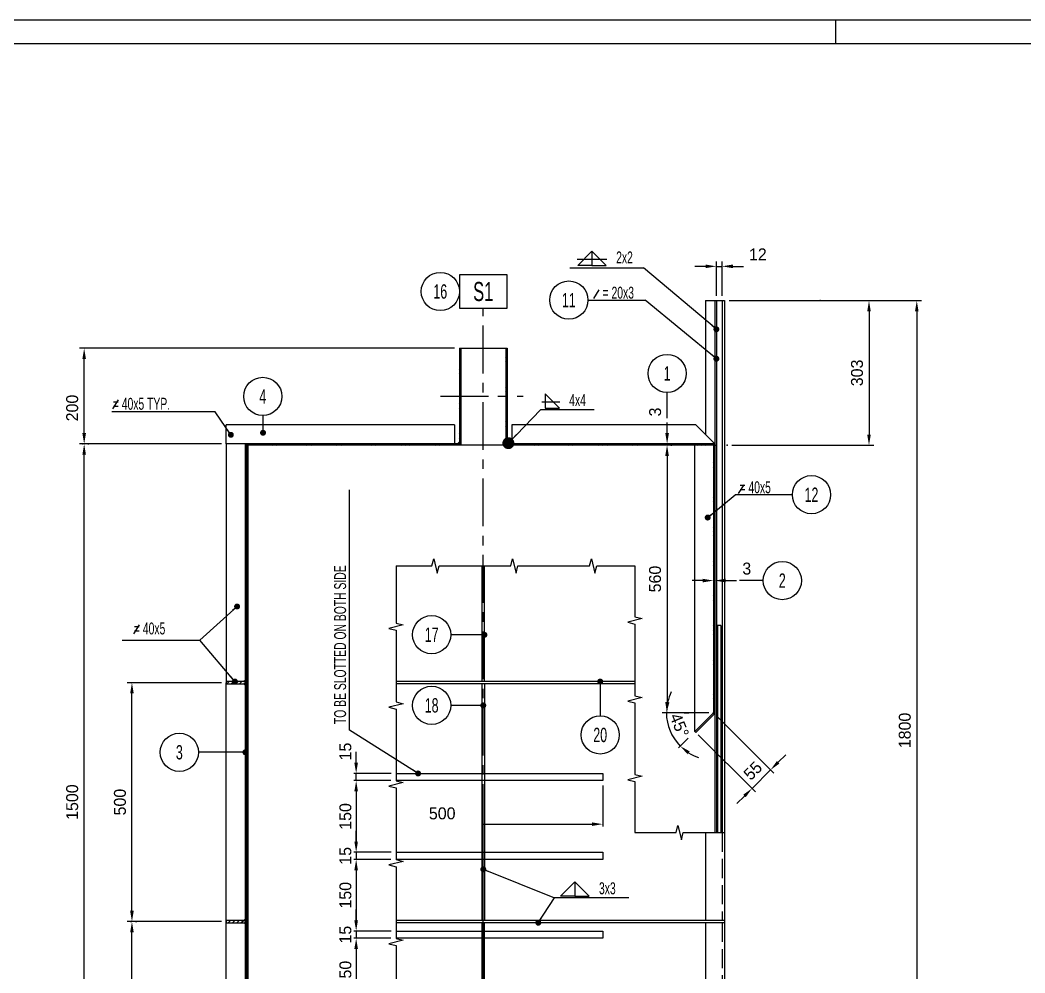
# Model space of a CAD drawing. Extents: x 0 to 8410, y 0 to 5940.
# Drawn here: x 2492 to 4596, y 3945 to 5940 of the extents above; entities that cross this region are included whole.
import ezdxf
from ezdxf.enums import TextEntityAlignment as Align

# ---------------------------------------------------------------- set-up
doc = ezdxf.new("R2010")
doc.units = 0
doc.header["$LTSCALE"] = 10
doc.header["$MEASUREMENT"] = 0
doc.linetypes.add('ASSI', pattern=[16, 10, -2, 2, -2])
doc.linetypes.add('TRATTEGGIO', pattern=[5.5, 4, -1.5])
doc.layers.add('P-5AED', color=7, linetype='Continuous')
doc.layers.add('P-606E', color=7, linetype='Continuous')
doc.dimstyles.new('551N12131610_01_00411476260', dxfattribs={"dimscale": 10, "dimtxt": 2.5, "dimasz": 2.25, "dimexe": 0.5, "dimexo": 1, "dimgap": 1, "dimtad": 1, "dimlfac": 2, "dimdsep": 46, "dimtxsty": 'Standard', "dimblk1": 'NONE', "dimsah": 1, "dimcen": 0, "dimclrd": 6, "dimclre": 6, "dimclrt": 2, "dimazin": 2, "dimtfac": 1, "dimtdec": 4, "dimtmove": 0, "dimatfit": 3, "dimldrblk": 'DOT', "dimfxl": 0, "dimtvp": 1, "dimtolj": 1, "dimtzin": 0, "dimarcsym": 0})
doc.dimstyles.new('551N13131610_01_00411476260', dxfattribs={"dimscale": 10, "dimtxt": 2.5, "dimasz": 2.25, "dimexe": 0.5, "dimexo": 1, "dimgap": 1, "dimtad": 1, "dimdsep": 46, "dimtxsty": 'Standard', "dimsah": 1, "dimcen": 0, "dimclrd": 6, "dimclre": 6, "dimclrt": 2, "dimazin": 2, "dimtfac": 1, "dimtdec": 4, "dimtmove": 0, "dimatfit": 3, "dimldrblk": 'DOT', "dimfxl": 0, "dimtvp": 1, "dimtolj": 1, "dimtzin": 0, "dimarcsym": 0})
doc.dimstyles.new('772N11111810_01_00411476260', dxfattribs={"dimscale": 10, "dimtxt": 2.5, "dimasz": 2.25, "dimexe": 1, "dimexo": 1, "dimgap": 1.25, "dimtad": 1, "dimdsep": 46, "dimtxsty": 'Standard', "dimsah": 1, "dimcen": 0, "dimclrd": 6, "dimclre": 6, "dimclrt": 2, "dimazin": 2, "dimtfac": 1, "dimtdec": 4, "dimtmove": 0, "dimatfit": 3, "dimldrblk": 'DOT', "dimfxl": 0, "dimtvp": 1.25, "dimtolj": 1, "dimtzin": 0, "dimarcsym": 0})
doc.dimstyles.new('882N13131610_01_00411476260', dxfattribs={"dimscale": 10, "dimtxt": 2.5, "dimasz": 2.25, "dimexe": 0.5, "dimexo": 1, "dimgap": 1, "dimtad": 1, "dimdsep": 46, "dimtxsty": 'Standard', "dimsah": 1, "dimcen": 0, "dimclrd": 6, "dimclre": 6, "dimclrt": 2, "dimazin": 2, "dimtfac": 1, "dimtdec": 4, "dimtmove": 2, "dimatfit": 3, "dimldrblk": 'DOT', "dimfxl": 0, "dimtvp": 1, "dimtolj": 1, "dimtzin": 0, "dimarcsym": 0})
doc.dimstyles.new('PD10_0553N13131510_01_00411476260', dxfattribs={"dimscale": 10, "dimtxt": 2.5, "dimasz": 2.25, "dimexe": 0.5, "dimexo": 1, "dimgap": 1, "dimtad": 1, "dimlfac": 0.1, "dimdsep": 46, "dimtxsty": 'Standard', "dimsah": 1, "dimcen": 0, "dimclrd": 6, "dimclre": 6, "dimclrt": 2, "dimazin": 2, "dimtfac": 1, "dimtdec": 4, "dimtmove": 0, "dimatfit": 3, "dimldrblk": 'DOT', "dimfxl": 0, "dimtvp": 1, "dimtolj": 1, "dimtzin": 0, "dimarcsym": 0})
pattern_1 = [(45, (0, 0), (-4.490128, 4.490128), [])]
pattern_2 = [(45, (0, 0), (-0.70710678, 0.70710678), [])]

# ---------------------------------------------------------------- blocks, each defined once
blk = doc.blocks.new('_Dot')
at = {"color": 0, "linetype": 'ByBlock', "lineweight": -2}
blk.add_line((-0.5, 0), (-1, 0), dxfattribs=at)
at = {"color": 0, "linetype": 'ByBlock', "const_width": 0.5}
blk.add_lwpolyline([(-0.25, 0, 1), (0.25, 0, 1)], format="xyb", close=True, dxfattribs=at)
blk = doc.blocks.new('*D65')
at = {"layer": 'Defpoints', "color": 0, "linetype": 'Continuous'}
for p in [(2626.491977, 5052.882074), (2923.991977, 5052.882074), (2911.358876, 3552.882074)]:
    blk.add_point(p, dxfattribs=at)
at = {"layer": 'P-5AED', "color": 6, "linetype": 'Continuous', "lineweight": -2}
for p, q in [((2913.991977, 5052.882074), (2616.491977, 5052.882074)), ((2626.491977, 3575.382074), (2626.491977, 5030.382074)), ((2901.358876, 3552.882074), (2616.491977, 3552.882074))]:
    blk.add_line(p, q, dxfattribs=at)
at = {"layer": 'P-5AED', "color": 6, "linetype": 'Continuous'}
for points in [[(2622.741977, 5030.382074), (2630.241977, 5030.382074), (2626.491977, 5052.882074)], [(2622.741977, 3575.382074), (2630.241977, 3575.382074), (2626.491977, 3552.882074)]]:
    blk.add_solid(points, dxfattribs=at)
at = {"layer": 'P-5AED', "color": 2, "linetype": 'Continuous', "insert": (2601.491977, 4302.882074), "char_height": 25, "attachment_point": 5, "rotation": 89.999998465}
blk.add_mtext('\\A1;1500', dxfattribs=at)
blk = doc.blocks.new('*D66')
at = {"layer": 'Defpoints', "color": 0, "linetype": 'Continuous'}
for p in [(2626.491977, 5252.882074), (3411.991977, 5252.882074), (2623.991977, 5052.882074)]:
    blk.add_point(p, dxfattribs=at)
at = {"layer": 'P-5AED', "color": 6, "linetype": 'Continuous', "lineweight": -2}
for p, q in [((3401.991977, 5252.882074), (2616.491977, 5252.882074)), ((2626.491977, 5075.382074), (2626.491977, 5230.382074)), ((2633.991977, 5052.882074), (2636.491977, 5052.882074))]:
    blk.add_line(p, q, dxfattribs=at)
at = {"layer": 'P-5AED', "color": 6, "linetype": 'Continuous'}
for points in [[(2622.741977, 5230.382074), (2630.241977, 5230.382074), (2626.491977, 5252.882074)], [(2622.741977, 5075.382074), (2630.241977, 5075.382074), (2626.491977, 5052.882074)]]:
    blk.add_solid(points, dxfattribs=at)
at = {"layer": 'P-5AED', "color": 2, "linetype": 'Continuous', "insert": (2601.491977, 5127.882074), "char_height": 25, "attachment_point": 5, "rotation": 89.999998465}
blk.add_mtext('\\A1;200', dxfattribs=at)
blk = doc.blocks.new('*D67')
at = {"layer": 'Defpoints', "color": 0, "linetype": 'Continuous'}
for p in [(2726.491977, 4052.882074), (2923.991977, 4052.882074), (2723.991977, 3552.882074)]:
    blk.add_point(p, dxfattribs=at)
at = {"layer": 'P-5AED', "color": 6, "linetype": 'Continuous', "lineweight": -2}
for p, q in [((2913.991977, 4052.882074), (2716.491977, 4052.882074)), ((2726.491977, 3575.382074), (2726.491977, 4030.382074)), ((2733.991977, 3552.882074), (2736.491977, 3552.882074))]:
    blk.add_line(p, q, dxfattribs=at)
at = {"layer": 'P-5AED', "color": 6, "linetype": 'Continuous'}
for points in [[(2722.741977, 4030.382074), (2730.241977, 4030.382074), (2726.491977, 4052.882074)], [(2722.741977, 3575.382074), (2730.241977, 3575.382074), (2726.491977, 3552.882074)]]:
    blk.add_solid(points, dxfattribs=at)
at = {"layer": 'P-5AED', "color": 2, "linetype": 'Continuous', "insert": (2701.491977, 3802.882074), "char_height": 25, "attachment_point": 5, "rotation": 89.999998465}
blk.add_mtext('\\A1;500', dxfattribs=at)
blk = doc.blocks.new('*D68')
at = {"layer": 'Defpoints', "color": 0, "linetype": 'Continuous'}
for p in [(2726.491977, 4552.882074), (2923.991977, 4552.882074), (2723.991977, 4052.882074)]:
    blk.add_point(p, dxfattribs=at)
at = {"layer": 'P-5AED', "color": 6, "linetype": 'Continuous', "lineweight": -2}
for p, q in [((2913.991977, 4552.882074), (2716.491977, 4552.882074)), ((2726.491977, 4075.382074), (2726.491977, 4530.382074)), ((2733.991977, 4052.882074), (2736.491977, 4052.882074))]:
    blk.add_line(p, q, dxfattribs=at)
at = {"layer": 'P-5AED', "color": 6, "linetype": 'Continuous'}
for points in [[(2722.741977, 4530.382074), (2730.241977, 4530.382074), (2726.491977, 4552.882074)], [(2722.741977, 4075.382074), (2730.241977, 4075.382074), (2726.491977, 4052.882074)]]:
    blk.add_solid(points, dxfattribs=at)
at = {"layer": 'P-5AED', "color": 2, "linetype": 'Continuous', "insert": (2701.491977, 4302.882074), "char_height": 25, "attachment_point": 5, "rotation": 89.999998465}
blk.add_mtext('\\A1;500', dxfattribs=at)
blk = doc.blocks.new('*D69')
at = {"layer": 'Defpoints', "color": 0, "linetype": 'Continuous'}
for p in [(3961.991977, 5424.521062), (3949.991977, 5352.882074), (3961.991977, 5352.882074)]:
    blk.add_point(p, dxfattribs=at)
at = {"layer": 'P-5AED', "color": 6, "linetype": 'Continuous', "lineweight": -2}
for p, q in [((3949.991977, 5362.882074), (3949.991977, 5434.521062)), ((3961.991977, 5362.882074), (3961.991977, 5434.521062)), ((3927.491977, 5424.521062), (3904.991977, 5424.521062)), ((3949.991977, 5424.521062), (3961.991977, 5424.521062)), ((3984.491977, 5424.521062), (4006.991977, 5424.521062))]:
    blk.add_line(p, q, dxfattribs=at)
at = {"layer": 'P-5AED', "color": 6, "linetype": 'Continuous'}
for points in [[(3927.491977, 5428.271062), (3927.491977, 5420.771062), (3949.991977, 5424.521062)], [(3984.491977, 5428.271062), (3984.491977, 5420.771062), (3961.991977, 5424.521062)]]:
    blk.add_solid(points, dxfattribs=at)
at = {"layer": 'P-5AED', "color": 2, "linetype": 'Continuous', "insert": (4036.753882, 5449.521062), "char_height": 25, "attachment_point": 5, "rotation": 0.05729578}
blk.add_mtext('\\A1;12', dxfattribs=at)
blk = doc.blocks.new('*D70')
at = {"layer": 'Defpoints', "color": 0, "linetype": 'Continuous'}
for p in [(3966.991977, 5352.882074), (3972.495214, 5049.882074), (4269.491977, 5049.882074)]:
    blk.add_point(p, dxfattribs=at)
at = {"layer": 'P-5AED', "color": 6, "linetype": 'Continuous', "lineweight": -2}
for p, q in [((3976.991977, 5352.882074), (4279.491977, 5352.882074)), ((4269.491977, 5330.382074), (4269.491977, 5072.382074)), ((3982.495214, 5049.882074), (4279.491977, 5049.882074))]:
    blk.add_line(p, q, dxfattribs=at)
at = {"layer": 'P-5AED', "color": 6, "linetype": 'Continuous'}
for points in [[(4265.741977, 5330.382074), (4273.241977, 5330.382074), (4269.491977, 5352.882074)], [(4265.741977, 5072.382074), (4273.241977, 5072.382074), (4269.491977, 5049.882074)]]:
    blk.add_solid(points, dxfattribs=at)
at = {"layer": 'P-5AED', "color": 2, "linetype": 'Continuous', "insert": (4244.491977, 5201.382074), "char_height": 25, "attachment_point": 5, "rotation": 89.999998465}
blk.add_mtext('\\A1;303', dxfattribs=at)
blk = doc.blocks.new('*D71')
at = {"layer": 'Defpoints', "color": 0, "linetype": 'Continuous'}
for p in [(4166.991977, 5352.882074), (4003.391977, 3552.882074), (4369.491977, 3552.882074)]:
    blk.add_point(p, dxfattribs=at)
at = {"layer": 'P-5AED', "color": 6, "linetype": 'Continuous', "lineweight": -2}
for p, q in [((4176.991977, 5352.882074), (4379.491977, 5352.882074)), ((4369.491977, 5330.382074), (4369.491977, 3575.382074)), ((4013.391977, 3552.882074), (4379.491977, 3552.882074))]:
    blk.add_line(p, q, dxfattribs=at)
at = {"layer": 'P-5AED', "color": 6, "linetype": 'Continuous'}
for points in [[(4365.741977, 5330.382074), (4373.241977, 5330.382074), (4369.491977, 5352.882074)], [(4365.741977, 3575.382074), (4373.241977, 3575.382074), (4369.491977, 3552.882074)]]:
    blk.add_solid(points, dxfattribs=at)
at = {"layer": 'P-5AED', "color": 2, "linetype": 'Continuous', "insert": (4344.491977, 4452.882074), "char_height": 25, "attachment_point": 5, "rotation": 89.999998465}
blk.add_mtext('\\A1;1800', dxfattribs=at)
blk = doc.blocks.new('*D72')
at = {"layer": 'Defpoints', "color": 0, "linetype": 'Continuous'}
for p in [(3879.681225, 5049.882074), (3846.639306, 4489.882074), (3943.991977, 4489.882074)]:
    blk.add_point(p, dxfattribs=at)
at = {"layer": 'P-5AED', "color": 6, "linetype": 'Continuous', "lineweight": -2}
for p, q in [((3869.681225, 5049.882074), (3836.639306, 5049.882074)), ((3846.639306, 5027.382074), (3846.639306, 4512.382074)), ((3933.991977, 4489.882074), (3836.639306, 4489.882074))]:
    blk.add_line(p, q, dxfattribs=at)
at = {"layer": 'P-5AED', "color": 6, "linetype": 'Continuous'}
for points in [[(3842.889306, 5027.382074), (3850.389306, 5027.382074), (3846.639306, 5049.882074)], [(3842.889306, 4512.382074), (3850.389306, 4512.382074), (3846.639306, 4489.882074)]]:
    blk.add_solid(points, dxfattribs=at)
at = {"layer": 'P-5AED', "color": 2, "linetype": 'Continuous', "insert": (3821.639306, 4769.882074), "char_height": 25, "attachment_point": 5, "rotation": 89.999998465}
blk.add_mtext('\\A1;560', dxfattribs=at)
blk = doc.blocks.new('*D73')
at = {"layer": 'Defpoints', "color": 0, "linetype": 'Continuous'}
for p in [(3944, 4489.9), (3905.1, 4451), (4063.5, 4370.4)]:
    blk.add_point(p, dxfattribs=at)
at = {"layer": 'P-5AED', "color": 6, "linetype": 'Continuous', "lineweight": -2}
for p, q in [((3951.1, 4482.8), (4070.5, 4363.3)), ((3912.2, 4443.9), (4031.6, 4324.4)), ((4079.4, 4386.3), (4095.3, 4402.2)), ((4024.6, 4331.5), (4063.5, 4370.4)), ((4008.7, 4315.6), (3992.8, 4299.7))]:
    blk.add_line(p, q, dxfattribs=at)
at = {"layer": 'P-5AED', "color": 6, "linetype": 'Continuous'}
for points in [[(4076.7, 4389), (4082, 4383.7), (4063.5, 4370.4)], [(4006, 4318.3), (4011.3, 4313), (4024.6, 4331.5)]]:
    blk.add_solid(points, dxfattribs=at)
at = {"layer": 'P-5AED', "color": 2, "linetype": 'Continuous', "insert": (4026.3, 4368.6), "char_height": 25, "attachment_point": 5, "rotation": 45}
blk.add_mtext('\\A1;55', dxfattribs=at)
blk = doc.blocks.new('*D74')
at = {"layer": 'Defpoints', "color": 0, "linetype": 'Continuous'}
for p in [(3943.991977, 4772.717167), (3946.991977, 4772.717167), (3946.991977, 4766.654216)]:
    blk.add_point(p, dxfattribs=at)
at = {"layer": 'P-5AED', "color": 6, "linetype": 'Continuous', "lineweight": -2}
for p, q in [((3921.491977, 4766.654216), (3898.991977, 4766.654216)), ((3943.991977, 4766.654216), (3946.991977, 4766.654216)), ((3943.991977, 4762.717167), (3943.991977, 4756.654216)), ((3946.991977, 4762.717167), (3946.991977, 4756.654216)), ((3969.491977, 4766.654216), (3991.991977, 4766.654216))]:
    blk.add_line(p, q, dxfattribs=at)
at = {"layer": 'P-5AED', "color": 6, "linetype": 'Continuous'}
for points in [[(3921.491977, 4770.404216), (3921.491977, 4762.904216), (3943.991977, 4766.654216)], [(3969.491977, 4770.404216), (3969.491977, 4762.904216), (3946.991977, 4766.654216)]]:
    blk.add_solid(points, dxfattribs=at)
at = {"layer": 'P-5AED', "color": 2, "linetype": 'Continuous', "insert": (4013.658644, 4791.654216), "char_height": 25, "attachment_point": 5, "rotation": 0.05729578}
blk.add_mtext('\\A1;3', dxfattribs=at)
blk = doc.blocks.new('*D75')
at = {"layer": 'Defpoints', "color": 0, "linetype": 'Continuous'}
for p in [(3844.34473, 5049.882074), (3846.84473, 5052.882074), (3854.139306, 5052.882074)]:
    blk.add_point(p, dxfattribs=at)
at = {"layer": 'P-5AED', "color": 6, "linetype": 'Continuous', "lineweight": -2}
for p, q in [((3846.84473, 5075.382074), (3846.84473, 5097.882074)), ((3844.139306, 5052.882074), (3836.84473, 5052.882074)), ((3846.84473, 5049.882074), (3846.84473, 5052.882074)), ((3854.34473, 5049.882074), (3856.84473, 5049.882074)), ((3846.84473, 5027.382074), (3846.84473, 5004.882074))]:
    blk.add_line(p, q, dxfattribs=at)
at = {"layer": 'P-5AED', "color": 6, "linetype": 'Continuous'}
for points in [[(3843.09473, 5075.382074), (3850.59473, 5075.382074), (3846.84473, 5052.882074)], [(3843.09473, 5027.382074), (3850.59473, 5027.382074), (3846.84473, 5049.882074)]]:
    blk.add_solid(points, dxfattribs=at)
at = {"layer": 'P-5AED', "color": 2, "linetype": 'Continuous', "insert": (3821.84473, 5119.548741), "char_height": 25, "attachment_point": 5, "rotation": 89.999998465}
blk.add_mtext('\\A1;3', dxfattribs=at)
blk = doc.blocks.new('*D83')
at = {"layer": 'Defpoints', "color": 0, "linetype": 'Continuous'}
for p in [(3195.9, 4362.9), (3279.5, 4362.9), (3278.7, 4347.9)]:
    blk.add_point(p, dxfattribs=at)
at = {"layer": 'P-5AED', "color": 6, "linetype": 'Continuous', "lineweight": -2}
for p, q in [((3195.9, 4385.4), (3195.9, 4407.9)), ((3269.5, 4362.9), (3190.9, 4362.9)), ((3195.9, 4347.9), (3195.9, 4362.9)), ((3268.7, 4347.9), (3190.9, 4347.9)), ((3195.9, 4325.4), (3195.9, 4302.9))]:
    blk.add_line(p, q, dxfattribs=at)
at = {"layer": 'P-5AED', "color": 6, "linetype": 'Continuous'}
for points in [[(3192.1, 4385.4), (3199.6, 4385.4), (3195.9, 4362.9)], [(3192.1, 4325.4), (3199.6, 4325.4), (3195.9, 4347.9)]]:
    blk.add_solid(points, dxfattribs=at)
at = {"layer": 'P-5AED', "color": 2, "linetype": 'Continuous', "insert": (3173.4, 4408.8), "char_height": 25, "attachment_point": 5, "rotation": 90}
blk.add_mtext('\\A1;15', dxfattribs=at)
blk = doc.blocks.new('*D86')
at = {"layer": 'Defpoints', "color": 0, "linetype": 'Continuous'}
for p in [(3278.7, 4017.9), (3195.9, 3867.9), (3279.5, 3867.9)]:
    blk.add_point(p, dxfattribs=at)
at = {"layer": 'P-5AED', "color": 6, "linetype": 'Continuous', "lineweight": -2}
for p, q in [((3268.7, 4017.9), (3190.9, 4017.9)), ((3195.9, 3995.4), (3195.9, 3890.4)), ((3269.5, 3867.9), (3190.9, 3867.9))]:
    blk.add_line(p, q, dxfattribs=at)
at = {"layer": 'P-5AED', "color": 6, "linetype": 'Continuous'}
for points in [[(3192.1, 3995.4), (3199.6, 3995.4), (3195.9, 4017.9)], [(3192.1, 3890.4), (3199.6, 3890.4), (3195.9, 3867.9)]]:
    blk.add_solid(points, dxfattribs=at)
at = {"layer": 'P-5AED', "color": 2, "linetype": 'Continuous', "insert": (3173.4, 3942.9), "char_height": 25, "attachment_point": 5, "rotation": 90}
blk.add_mtext('\\A1;150', dxfattribs=at)
blk = doc.blocks.new('*D87')
at = {"layer": 'Defpoints', "color": 0, "linetype": 'Continuous'}
for p in [(3195.9, 4017.9), (3278.7, 4017.9), (3279.5, 4032.9)]:
    blk.add_point(p, dxfattribs=at)
at = {"layer": 'P-5AED', "color": 6, "linetype": 'Continuous', "lineweight": -2}
for p, q in [((3195.9, 4055.4), (3195.9, 4077.9)), ((3269.5, 4032.9), (3190.9, 4032.9)), ((3268.7, 4017.9), (3190.9, 4017.9)), ((3195.9, 4032.9), (3195.9, 4017.9)), ((3195.9, 3995.4), (3195.9, 3972.9))]:
    blk.add_line(p, q, dxfattribs=at)
at = {"layer": 'P-5AED', "color": 6, "linetype": 'Continuous'}
for points in [[(3192.1, 4055.4), (3199.6, 4055.4), (3195.9, 4032.9)], [(3192.1, 3995.4), (3199.6, 3995.4), (3195.9, 4017.9)]]:
    blk.add_solid(points, dxfattribs=at)
at = {"layer": 'P-5AED', "color": 2, "linetype": 'Continuous', "insert": (3173.4, 4025.4), "char_height": 25, "attachment_point": 5, "rotation": 90}
blk.add_mtext('\\A1;15', dxfattribs=at)
blk = doc.blocks.new('*D88')
at = {"layer": 'Defpoints', "color": 0, "linetype": 'Continuous'}
for p in [(3278.7, 4182.9), (3195.9, 4032.9), (3279.5, 4032.9)]:
    blk.add_point(p, dxfattribs=at)
at = {"layer": 'P-5AED', "color": 6, "linetype": 'Continuous', "lineweight": -2}
for p, q in [((3268.7, 4182.9), (3190.9, 4182.9)), ((3195.9, 4160.4), (3195.9, 4055.4)), ((3269.5, 4032.9), (3190.9, 4032.9))]:
    blk.add_line(p, q, dxfattribs=at)
at = {"layer": 'P-5AED', "color": 6, "linetype": 'Continuous'}
for points in [[(3192.1, 4160.4), (3199.6, 4160.4), (3195.9, 4182.9)], [(3192.1, 4055.4), (3199.6, 4055.4), (3195.9, 4032.9)]]:
    blk.add_solid(points, dxfattribs=at)
at = {"layer": 'P-5AED', "color": 2, "linetype": 'Continuous', "insert": (3173.4, 4107.9), "char_height": 25, "attachment_point": 5, "rotation": 90}
blk.add_mtext('\\A1;150', dxfattribs=at)
blk = doc.blocks.new('*D89')
at = {"layer": 'Defpoints', "color": 0, "linetype": 'Continuous'}
for p in [(3279.5, 4197.9), (3195.9, 4182.9), (3278.7, 4182.9)]:
    blk.add_point(p, dxfattribs=at)
at = {"layer": 'P-5AED', "color": 6, "linetype": 'Continuous', "lineweight": -2}
for p, q in [((3195.9, 4220.4), (3195.9, 4242.9)), ((3269.5, 4197.9), (3190.9, 4197.9)), ((3195.9, 4197.9), (3195.9, 4182.9)), ((3268.7, 4182.9), (3190.9, 4182.9)), ((3195.9, 4160.4), (3195.9, 4137.9))]:
    blk.add_line(p, q, dxfattribs=at)
at = {"layer": 'P-5AED', "color": 6, "linetype": 'Continuous'}
for points in [[(3192.1, 4220.4), (3199.6, 4220.4), (3195.9, 4197.9)], [(3192.1, 4160.4), (3199.6, 4160.4), (3195.9, 4182.9)]]:
    blk.add_solid(points, dxfattribs=at)
at = {"layer": 'P-5AED', "color": 2, "linetype": 'Continuous', "insert": (3173.4, 4190.4), "char_height": 25, "attachment_point": 5, "rotation": 90}
blk.add_mtext('\\A1;15', dxfattribs=at)
blk = doc.blocks.new('*D90')
at = {"layer": 'Defpoints', "color": 0, "linetype": 'Continuous'}
for p in [(3278.7, 4347.9), (3195.9, 4197.9), (3279.5, 4197.9)]:
    blk.add_point(p, dxfattribs=at)
at = {"layer": 'P-5AED', "color": 6, "linetype": 'Continuous', "lineweight": -2}
for p, q in [((3268.7, 4347.9), (3190.9, 4347.9)), ((3195.9, 4325.4), (3195.9, 4220.4)), ((3269.5, 4197.9), (3190.9, 4197.9))]:
    blk.add_line(p, q, dxfattribs=at)
at = {"layer": 'P-5AED', "color": 6, "linetype": 'Continuous'}
for points in [[(3192.1, 4325.4), (3199.6, 4325.4), (3195.9, 4347.9)], [(3192.1, 4220.4), (3199.6, 4220.4), (3195.9, 4197.9)]]:
    blk.add_solid(points, dxfattribs=at)
at = {"layer": 'P-5AED', "color": 2, "linetype": 'Continuous', "insert": (3173.4, 4272.9), "char_height": 25, "attachment_point": 5, "rotation": 90}
blk.add_mtext('\\A1;150', dxfattribs=at)
blk = doc.blocks.new('*D91')
at = {"layer": 'Defpoints', "color": 0, "linetype": 'Continuous'}
for p in [(3712, 4347.9), (3712, 4256.7), (3462, 3440.4)]:
    blk.add_point(p, dxfattribs=at)
at = {"layer": 'P-5AED', "color": 6, "linetype": 'Continuous', "lineweight": -2}
for p, q in [((3712, 4337.9), (3712, 4251.7)), ((3462, 3450.4), (3462, 4261.7)), ((3462, 4256.7), (3689.5, 4256.7))]:
    blk.add_line(p, q, dxfattribs=at)
at = {"layer": 'P-5AED', "color": 6, "linetype": 'Continuous'}
blk.add_solid([(3689.5, 4260.5), (3689.5, 4253), (3712, 4256.7)], dxfattribs=at)
at = {"layer": 'P-5AED', "color": 2, "linetype": 'Continuous', "insert": (3376, 4279.2), "char_height": 25, "attachment_point": 5, "rotation": 0.0573}
blk.add_mtext('\\A1;500', dxfattribs=at)
blk = doc.blocks.new('_None')
blk = doc.blocks.new('*D92')
at = {"layer": 'Defpoints', "color": 0, "linetype": 'Continuous'}
for p in [(3872.2, 4489.9), (3944, 4489.9), (3858.6, 4440.6), (3898, 4443.9)]:
    blk.add_point(p, dxfattribs=at)
at = {"layer": 'P-5AED', "color": 6, "linetype": 'Continuous', "lineweight": -2}
for p, q in [((3862.2, 4489.9), (3840.4, 4489.9)), ((3891, 4436.8), (3870.7, 4416.6))]:
    blk.add_line(p, q, dxfattribs=at)
for start, end in [(153.7922, 166.8961), (180, 225), (238.1039, 251.2078)]:
    blk.add_arc((3944, 4489.9), 98.6, start, end, dxfattribs=at)
at = {"layer": 'P-5AED', "color": 6, "linetype": 'Continuous'}
for points in [[(3851.7, 4511.8), (3844.2, 4512.7), (3845.4, 4489.9)], [(3889.6, 4403.2), (3894.2, 4409.1), (3874.3, 4420.2)]]:
    blk.add_solid(points, dxfattribs=at)
at = {"layer": 'P-5AED', "color": 2, "linetype": 'Continuous', "insert": (3872.5, 4463.9), "char_height": 25, "attachment_point": 5, "rotation": 292}
blk.add_mtext('\\A1;45%%d', dxfattribs=at)

msp = doc.modelspace()

# ---------------------------------------------------------------- hatches: boundary and pattern name
at = {"layer": 'P-5AED', "linetype": 'Continuous'}
h = msp.add_hatch(dxfattribs=at)
h.set_pattern_fill('_U', color=6, scale=6.35, angle=45, style=0, pattern_type=0)
h.set_pattern_definition(pattern_1)
h.paths.add_polyline_path([(3411.992, 5049.8821), (3414.992, 5049.8821), (3414.992, 5252.8821), (3411.992, 5252.8821)])
h = msp.add_hatch(dxfattribs=at)
h.set_pattern_fill('_U', color=6, scale=6.35, angle=45, style=0, pattern_type=0)
h.set_pattern_definition(pattern_1)
h.paths.add_polyline_path([(3508.992, 5049.8821), (3511.992, 5049.8821), (3511.992, 5252.8821), (3508.992, 5252.8821)])
h = msp.add_hatch(dxfattribs=at)
h.set_pattern_fill('_U', color=6, scale=6.35, angle=45, style=0, pattern_type=0)
h.set_pattern_definition(pattern_1)
h.paths.add_polyline_path([(2963.992, 5049.8821), (3411.992, 5049.8821), (3411.992, 5052.8821), (2963.992, 5052.8821)])
h = msp.add_hatch(dxfattribs=at)
h.set_pattern_fill('_U', color=6, scale=6.35, angle=45, style=0, pattern_type=0)
h.set_pattern_definition(pattern_1)
h.paths.add_polyline_path([(2963.992, 4477.8821), (2966.992, 4477.8821), (2966.992, 5049.8821), (2963.992, 5049.8821)])
for points in [[(3411.992, 5056.8821), (3411.992, 5052.8821), (3407.992, 5052.8821)], [(3511.992, 5056.8821), (3511.992, 5052.8821), (3515.992, 5052.8821)]]:
    msp.add_hatch(color=6, dxfattribs=at).paths.add_polyline_path(points)
h = msp.add_hatch(dxfattribs=at)
h.set_pattern_fill('_U', color=6, scale=6.35, angle=45, style=0, pattern_type=0)
h.set_pattern_definition(pattern_1)
h.paths.add_polyline_path([(3511.992, 5049.8821), (3946.992, 5049.8821), (3946.992, 5052.8821), (3511.992, 5052.8821)])
h = msp.add_hatch(dxfattribs=at)
h.set_pattern_fill('_U', color=6, scale=6.35, angle=45, style=0, pattern_type=0)
h.set_pattern_definition(pattern_1)
h.paths.add_polyline_path([(3945.2346, 4486.8821), (3945.683, 4487.3838), (3946.0723, 4487.9325), (3946.3978, 4488.5214), (3946.6553, 4489.143), (3946.8415, 4489.7896), (3946.9543, 4490.4529), (3946.992, 4491.1247), (3946.992, 5049.8821), (3943.992, 5049.8821), (3943.992, 4491.1247), (3943.955, 4490.6554), (3943.8451, 4490.1977), (3943.665, 4489.7627), (3943.419, 4489.3614), (3943.1133, 4489.0034), (3905.1011, 4450.9912), (3907.2224, 4448.8699)])
h = msp.add_hatch(dxfattribs=at)
h.set_pattern_fill('_U', color=6, scale=6.35, angle=45, style=0, pattern_type=0)
h.set_pattern_definition(pattern_1)
h.paths.add_polyline_path([(2923.992, 4550.3821), (2963.992, 4550.3821), (2963.992, 4555.3821), (2923.992, 4555.3821)])
h = msp.add_hatch(dxfattribs=at)
h.set_pattern_fill('_U', angle=45, style=0, pattern_type=0)
h.set_pattern_definition(pattern_2)
h.paths.add_polyline_path([(2960.992, 4555.3821), (2963.992, 4555.3821), (2963.992, 4558.3821)])
h = msp.add_hatch(dxfattribs=at)
h.set_pattern_fill('_U', angle=45, style=0, pattern_type=0)
h.set_pattern_definition(pattern_2)
h.paths.add_polyline_path([(2960.992, 4550.3821), (2963.992, 4550.3821), (2963.992, 4547.3821)])
h = msp.add_hatch(dxfattribs=at)
h.set_pattern_fill('_U', color=6, scale=6.35, angle=45, style=0, pattern_type=0)
h.set_pattern_definition(pattern_1)
h.paths.add_polyline_path([(2941.992, 3557.8821), (2963.992, 3557.8821), (2963.992, 4477.8821), (2966.992, 4477.8821), (2966.992, 3552.8821), (2941.992, 3552.8821)])
h = msp.add_hatch(dxfattribs=at)
h.set_pattern_fill('_U', color=6, scale=6.35, angle=45, style=0, pattern_type=0)
h.set_pattern_definition(pattern_1)
h.paths.add_polyline_path([(2923.992, 4050.3821), (2963.992, 4050.3821), (2963.992, 4055.3821), (2923.992, 4055.3821)])
h = msp.add_hatch(dxfattribs=at)
h.set_pattern_fill('_U', angle=45, style=0, pattern_type=0)
h.set_pattern_definition(pattern_2)
h.paths.add_polyline_path([(2960.992, 4055.3821), (2963.992, 4055.3821), (2963.992, 4058.3821)])
h = msp.add_hatch(dxfattribs=at)
h.set_pattern_fill('_U', angle=45, style=0, pattern_type=0)
h.set_pattern_definition(pattern_2)
h.paths.add_polyline_path([(2960.992, 4050.3821), (2963.992, 4050.3821), (2963.992, 4047.3821)])

# ---------------------------------------------------------------- linework, layer by layer
at = {"layer": 'P-5AED', "color": 4, "linetype": 'Continuous'}
for p, q in [((3659.5998, 5426.608), (3689.5998, 5456.608)), ((3689.5998, 5456.608), (3689.5998, 5426.608)), ((3719.5998, 5426.608), (3689.5998, 5456.608)), ((3689.5998, 5456.608), (3689.5998, 5426.608)), ((3658.4309, 5439.627), (3720.7688, 5439.627)), ((3689.5998, 5426.608), (3659.5998, 5426.608)), ((3689.5998, 5426.608), (3719.5998, 5426.608)), ((3926.992, 5352.8821), (3966.992, 5352.8821)), ((3926.992, 5352.8821), (3926.992, 5072.8821)), ((3946.992, 5352.8821), (3946.992, 4238.9865)), ((3949.992, 5352.8821), (3949.992, 4238.9865)), ((3961.992, 5352.8821), (3961.992, 4238.9865)), ((3966.992, 5352.8821), (3966.992, 3652.8821)), ((3411.992, 5252.8821), (3511.992, 5252.8821)), ((3411.992, 5252.8821), (3411.992, 5049.8821)), ((3511.992, 5252.8821), (3511.992, 5049.8821)), ((3591.3328, 5157.8461), (3591.3328, 5127.8461)), ((3621.3328, 5127.8461), (3591.3328, 5157.8461)), ((3584.7738, 5140.8651), (3622.5017, 5140.8651)), ((3591.3328, 5127.8461), (3621.3328, 5127.8461)), ((2923.992, 5052.8821), (2923.992, 5092.8821)), ((3401.992, 5092.8821), (2923.992, 5092.8821)), ((3401.992, 5092.8821), (3401.992, 5052.8821)), ((3906.992, 5092.8821), (3521.992, 5092.8821)), ((3521.992, 5092.8821), (3521.992, 5052.8821)), ((3946.992, 5052.8821), (3906.992, 5092.8821)), ((2923.992, 5052.8821), (2923.992, 4555.3821)), ((3411.992, 5052.8821), (2923.992, 5052.8821)), ((2963.992, 4477.8821), (2963.992, 5052.8821)), ((3411.992, 5049.8821), (2963.992, 5049.8821)), ((2966.992, 4477.8821), (2966.992, 5049.8821)), ((2969.992, 3552.8821), (2969.992, 5049.8821)), ((3407.992, 5052.8821), (3411.992, 5056.8821)), ((3411.992, 5052.8821), (3407.992, 5052.8821)), ((3411.992, 5056.8821), (3411.992, 5052.8821)), ((3511.992, 5049.8821), (3411.992, 5049.8821)), ((3511.992, 5056.8821), (3511.992, 5052.8821)), ((3515.992, 5052.8821), (3511.992, 5056.8821)), ((3854.1393, 5052.8821), (3511.992, 5052.8821)), ((3511.992, 5052.8821), (3515.992, 5052.8821)), ((3844.3447, 5049.8821), (3511.992, 5049.8821)), ((3879.6812, 5049.8821), (3844.3447, 5049.8821)), ((3946.992, 5052.8821), (3854.1393, 5052.8821)), ((3946.992, 5049.8821), (3879.6812, 5049.8821)), ((3905.1011, 4450.9912), (3905.1011, 5049.8821)), ((3943.992, 5049.8821), (3943.992, 4772.7172)), ((3946.992, 5049.8821), (3946.992, 4772.7172)), ((3459.492, 4555.3821), (3459.492, 4797.466)), ((3464.492, 4555.3821), (3464.492, 4797.466)), ((3943.992, 4772.7172), (3943.992, 4489.8821)), ((3946.992, 4772.7172), (3946.992, 4491.1247)), ((3959.492, 4672.8821), (3952.492, 4672.8821)), ((3952.492, 4672.8821), (3952.492, 4238.9865)), ((3959.492, 4672.8821), (3959.492, 4238.9865)), ((2963.992, 4555.3821), (2923.992, 4555.3821)), ((2923.992, 4555.3821), (2923.992, 4550.3821)), ((2923.992, 4052.8821), (2923.992, 4552.8821)), ((2923.992, 4550.3821), (2963.992, 4550.3821)), ((2963.992, 4558.3821), (2960.992, 4555.3821)), ((2960.992, 4555.3821), (2963.992, 4555.3821)), ((2960.992, 4550.3821), (2963.992, 4550.3821)), ((2963.992, 4547.3821), (2960.992, 4550.3821)), ((2963.992, 4555.3821), (2963.992, 4558.3821)), ((2963.992, 4550.3821), (2963.992, 4555.3821)), ((2963.992, 4550.3821), (2963.992, 4547.3821)), ((3779.492, 4555.3821), (3279.492, 4555.3821)), ((3779.492, 4550.3821), (3279.492, 4550.3821)), ((3459.492, 4055.3821), (3459.492, 4550.3821)), ((3464.492, 4550.3821), (3464.492, 4055.3821)), ((3943.992, 4489.8821), (3905.1011, 4450.9912)), ((3945.2346, 4486.8821), (3907.2224, 4448.8699)), ((2963.992, 3557.8821), (2963.992, 4477.8821)), ((2963.992, 4477.8821), (2966.992, 4477.8821)), ((2966.992, 3552.8821), (2966.992, 4477.8821)), ((3905.1011, 4450.9912), (3907.2224, 4448.8699)), ((3279.492, 4362.8821), (3711.992, 4362.8821)), ((3711.992, 4362.8821), (3711.992, 4347.8821)), ((3711.992, 4347.8821), (3278.6598, 4347.8821)), ((3926.992, 4238.9865), (3926.992, 4055.3821)), ((3279.492, 4197.8821), (3711.992, 4197.8821)), ((3711.992, 4197.8821), (3711.992, 4182.8821)), ((3711.992, 4182.8821), (3278.6598, 4182.8821)), ((3623.6541, 4105.8531), (3653.6541, 4135.8531)), ((3653.6541, 4135.8531), (3653.6541, 4105.8531)), ((3683.6541, 4105.8531), (3653.6541, 4135.8531)), ((3653.6541, 4135.8531), (3653.6541, 4105.8531)), ((3653.6541, 4105.8531), (3623.6541, 4105.8531)), ((3653.6541, 4105.8531), (3683.6541, 4105.8531)), ((2963.992, 4055.3821), (2923.992, 4055.3821)), ((2923.992, 4055.3821), (2923.992, 4050.3821)), ((2923.992, 3557.8821), (2923.992, 4052.8821)), ((2923.992, 4050.3821), (2963.992, 4050.3821)), ((2963.992, 4058.3821), (2960.992, 4055.3821)), ((2960.992, 4055.3821), (2963.992, 4055.3821)), ((2960.992, 4050.3821), (2963.992, 4050.3821)), ((2963.992, 4047.3821), (2960.992, 4050.3821)), ((2963.992, 4055.3821), (2963.992, 4058.3821)), ((2963.992, 4050.3821), (2963.992, 4055.3821)), ((2963.992, 4050.3821), (2963.992, 4047.3821)), ((3966.992, 4055.3821), (3279.492, 4055.3821)), ((3966.992, 4050.3821), (3279.492, 4050.3821)), ((3459.492, 3557.8821), (3459.492, 4050.3821)), ((3464.492, 3557.8821), (3464.492, 4050.3821)), ((3926.992, 4050.3821), (3926.992, 3652.8821)), ((3711.992, 4017.8821), (3278.6598, 4017.8821)), ((3279.492, 4032.8821), (3711.992, 4032.8821)), ((3711.992, 4032.8821), (3711.992, 4017.8821))]:
    msp.add_line(p, q, dxfattribs=at)
at = {"layer": 'P-5AED', "color": 3, "linetype": 'Continuous'}
for p, q in [((3511.992, 5406.8436), (3411.992, 5406.8436)), ((3411.992, 5406.8436), (3411.992, 5336.8436)), ((3511.992, 5336.8436), (3511.992, 5406.8436)), ((3411.992, 5336.8436), (3511.992, 5336.8436))]:
    msp.add_line(p, q, dxfattribs=at)
at = {"layer": 'P-5AED', "color": 6, "linetype": 'Continuous'}
for p, q in [((3643.0185, 5421.5138), (3797.2673, 5421.5138)), ((3693.1653, 5357.1169), (3704.8927, 5375.4957)), ((3681.1001, 5353.8595), (3801.1562, 5353.8595)), ((3414.992, 5252.8821), (3414.992, 5049.8821)), ((3508.992, 5252.8821), (3508.992, 5049.8821)), ((3846.8447, 5106.6288), (3846.8447, 5160.2431)), ((2686.5006, 5126.5497), (2698.228, 5144.9285)), ((2900.6794, 5120.1542), (2684.4465, 5120.1542)), ((3694.1726, 5124.2607), (3582.0325, 5124.2607)), ((3943.992, 5049.8821), (3946.992, 5049.8821)), ((3946.992, 5049.8821), (3949.992, 5049.8821)), ((3996.2888, 4948.9997), (4008.0162, 4967.3784)), ((4109.0998, 4946.4891), (3989.3912, 4946.4891)), ((3279.492, 4797.466), (3354.492, 4797.466)), ((3279.492, 4797.466), (3279.492, 4677.674)), ((3354.492, 4797.466), (3358.242, 4812.466)), ((3358.242, 4812.466), (3365.742, 4782.466)), ((3365.742, 4782.466), (3369.492, 4797.466)), ((3369.492, 4797.466), (3519.492, 4797.466)), ((3519.492, 4797.466), (3523.242, 4812.466)), ((3523.242, 4812.466), (3530.742, 4782.466)), ((3530.742, 4782.466), (3534.492, 4797.466)), ((3534.492, 4797.466), (3684.492, 4797.466)), ((3684.492, 4797.466), (3688.242, 4812.466)), ((3688.242, 4812.466), (3695.742, 4782.466)), ((3695.742, 4782.466), (3699.492, 4797.466)), ((3699.492, 4797.466), (3779.492, 4797.466)), ((3779.492, 4797.466), (3779.492, 4690.7262)), ((4047.9513, 4766.6542), (3998.0762, 4766.6542)), ((2730.2897, 4655.3738), (2742.0171, 4673.7526)), ((3294.492, 4673.924), (3264.492, 4666.424)), ((3279.492, 4677.674), (3294.492, 4673.924)), ((3794.492, 4686.9762), (3764.492, 4679.4762)), ((3764.492, 4679.4762), (3779.492, 4675.7262)), ((3779.492, 4690.7262), (3794.492, 4686.9762)), ((3779.492, 4675.7262), (3779.492, 4525.7262)), ((3264.492, 4666.424), (3279.492, 4662.674)), ((3279.492, 4662.674), (3279.492, 4512.674)), ((2706.0437, 4642.1884), (2868.5456, 4642.1884)), ((3779.492, 4525.7262), (3794.492, 4521.9762)), ((3294.492, 4508.924), (3264.492, 4501.424)), ((3279.492, 4512.674), (3294.492, 4508.924)), ((3794.492, 4521.9762), (3764.492, 4514.4762)), ((3764.492, 4514.4762), (3779.492, 4510.7262)), ((3779.492, 4510.7262), (3779.492, 4360.7262)), ((3264.492, 4501.424), (3279.492, 4497.674)), ((3279.492, 4497.674), (3279.492, 4347.674)), ((3882.2232, 4489.8821), (3892.2832, 4489.8821)), ((3794.492, 4356.9762), (3764.492, 4349.4762)), ((3779.492, 4360.7262), (3794.492, 4356.9762)), ((3294.492, 4343.924), (3264.492, 4336.424)), ((3264.492, 4336.424), (3279.492, 4332.674)), ((3279.492, 4347.674), (3294.492, 4343.924)), ((3764.492, 4349.4762), (3779.492, 4345.7262)), ((3779.492, 4345.7262), (3779.492, 4238.9865)), ((3279.492, 4332.674), (3279.492, 4182.674)), ((3865.742, 4238.9865), (3869.492, 4253.9865)), ((3869.492, 4253.9865), (3876.992, 4223.9865)), ((3779.492, 4238.9865), (3865.742, 4238.9865)), ((3876.992, 4223.9865), (3880.742, 4238.9865)), ((3880.742, 4238.9865), (3966.992, 4238.9865)), ((3294.492, 4178.924), (3264.492, 4171.424)), ((3264.492, 4171.424), (3279.492, 4167.674)), ((3279.492, 4182.674), (3294.492, 4178.924)), ((3279.492, 4167.674), (3279.492, 4017.674)), ((3766.632, 4102.5354), (3611.2387, 4102.5354)), ((3294.492, 4013.924), (3264.492, 4006.424)), ((3264.492, 4006.424), (3279.492, 4002.674)), ((3279.492, 4017.674), (3294.492, 4013.924)), ((3279.492, 4002.674), (3279.492, 3852.674))]:
    msp.add_line(p, q, dxfattribs=at)
at = {"layer": 'P-5AED', "color": 6, "linetype": 'ASSI'}
for p, q in [((3461.992, 3440.4061), (3461.992, 5336.8436)), ((3372.7333, 5152.8821), (3545.2835, 5152.8821))]:
    msp.add_line(p, q, dxfattribs=at)
at = {"layer": 'P-5AED', "color": 6, "linetype": 'TRATTEGGIO'}
for p, q in [((3961.992, 4238.9865), (3961.992, 4055.3821)), ((3961.992, 4050.3821), (3961.992, 3652.8821))]:
    msp.add_line(p, q, dxfattribs=at)
at = {"layer": 'P-5AED', "color": 4, "linetype": 'Continuous'}
for centre in [(3371.992, 5371.8436), (3641.1001, 5353.8595), (3846.8447, 5200.2431), (3000.4256, 5152.2413), (4149.0998, 4946.4891), (4087.9513, 4766.6542), (3353.9144, 4653.3844), (3353.9144, 4505.4539), (3706.7837, 4443.6336), (2825.755, 4407.2166)]:
    msp.add_circle(centre, 40, dxfattribs=at)
for radius in [3, 6]:
    msp.add_arc((3940.992, 4491.1247), radius, 315, 0, dxfattribs=at)
at = {"layer": 'P-5AED', "color": 18, "linetype": 'Continuous'}
for p in [(4166.992, 5352.8821), (2623.992, 5052.8821), (3972.4952, 5049.8821), (2723.992, 4052.8821)]:
    msp.add_point(p, dxfattribs=at)
at = {"layer": 'P-606E', "color": 6, "linetype": 'Continuous'}
for p, q in [((8410, 5940), (0, 5940)), ((4200, 5890), (4200, 5940))]:
    msp.add_line(p, q, dxfattribs=at)
at = {"layer": 'P-606E', "color": 3, "linetype": 'Continuous'}
msp.add_line((8360, 5890), (50, 5890), dxfattribs=at)

# ---------------------------------------------------------------- texts
at = {"layer": 'P-5AED', "color": 2, "linetype": 'Continuous', "width": 0.648}
for s, p in [('2x2', (3740.2008, 5430.7414)), ('4x4', (3641.9337, 5131.9795)), ('3x3', (3704.2551, 4109.9865))]:
    msp.add_text(s, height=25, dxfattribs=at).set_placement(p)
for s, height, p in [('16', 30, (3371.992, 5371.8436)), ('S1', 40, (3461.992, 5371.8436)), ('11', 30, (3641.1001, 5353.8595)), ('= 20x3', 25, (3744.611, 5369.4365)), ('1', 30, (3846.8447, 5200.2431)), ('4', 30, (3000.4256, 5152.2413)), ('12', 30, (4149.0998, 4946.4891)), ('2', 30, (4087.9513, 4766.6542)), ('17', 30, (3353.9144, 4653.3844)), ('18', 30, (3353.9144, 4505.4539)), ('20', 30, (3706.7837, 4443.6336)), ('3', 30, (2825.755, 4407.2166))]:
    msp.add_text(s, height=height, dxfattribs=at).set_placement(p, align=Align.MIDDLE_CENTER)
for s, p in [('= 40x5 TYP.', (2686.576, 5136.7792)), ('= 40x5', (3998.4088, 4961.9857)), ('= 40x5', (2730.708, 4666.4414))]:
    msp.add_text(s, height=25, dxfattribs=at).set_placement(p, align=Align.MIDDLE_LEFT)
msp.add_text('TO BE SLOTTED ON BOTH SIDE', height=25, rotation=90, dxfattribs=at).set_placement((3174.7769, 4466.2913))

# ---------------------------------------------------------------- dimensions: what is measured, and where the dimension line sits
at = {"layer": 'P-5AED', "linetype": 'Continuous'}
for base, p1, p2, dimstyle, picture, middle in [((3961.992, 5424.5211), (3949.992, 5352.8821), (3961.992, 5352.8821), '772N11111810_01_00411476260', '*D69', (4036.7539, 5449.5211)), ((3946.992, 4766.6542), (3943.992, 4772.7172), (3946.992, 4772.7172), '772N11111810_01_00411476260', '*D74', (4013.6586, 4791.6542)), ((3711.992, 4256.7236), (3461.992, 3440.4061), (3711.992, 4347.8821), '551N12131610_01_00411476260', '*D91', (3376.0054, 4279.2236))]:
    dim = msp.add_linear_dim(base=base, p1=p1, p2=p2, dimstyle=dimstyle, override={"dimtmove": 2}, dxfattribs=at)
    dim.commit()
    dim.dimension.update_dxf_attribs({"geometry": picture, "text_midpoint": middle, "dimtype": 160, "text_rotation": 0.0572958})
for base, p1, p2, angle, picture, middle, dimtype, turn in [((4269.492, 5049.8821), (3966.992, 5352.8821), (3972.4952, 5049.8821), 90, '*D70', (4244.492, 5201.3821), 160, 89.9999985), ((4369.492, 3552.8821), (4166.992, 5352.8821), (4003.392, 3552.8821), 90, '*D71', (4344.492, 4452.8821), 160, 89.9999985), ((2626.492, 5252.8821), (2623.992, 5052.8821), (3411.992, 5252.8821), 90, '*D66', (2601.492, 5127.8821), 160, 89.9999985), ((3846.8447, 5052.8821), (3844.3447, 5049.8821), (3854.1393, 5052.8821), 90, '*D75', (3821.8447, 5119.5487), 160, 89.9999985), ((2626.492, 5052.8821), (2911.3589, 3552.8821), (2923.992, 5052.8821), 90, '*D65', (2601.492, 4302.8821), 160, 89.9999985), ((3846.6393, 4489.8821), (3879.6812, 5049.8821), (3943.992, 4489.8821), 90, '*D72', (3821.6393, 4769.8821), 160, 89.9999985), ((2726.492, 4552.8821), (2723.992, 4052.8821), (2923.992, 4552.8821), 90, '*D68', (2701.492, 4302.8821), 160, 89.9999985), ((4063.4633, 4370.4108), (3905.1011, 4450.9912), (3943.992, 4489.8821), 45, '*D73', (4026.3402, 4368.643), 161, 45), ((2726.492, 4052.8821), (2723.992, 3552.8821), (2923.992, 4052.8821), 90, '*D67', (2701.492, 3802.8821), 160, 89.9999985)]:
    dim = msp.add_linear_dim(base=base, p1=p1, p2=p2, angle=angle, dimstyle='772N11111810_01_00411476260', override={"dimtmove": 2}, dxfattribs=at)
    dim.commit()
    dim.dimension.update_dxf_attribs({"geometry": picture, "text_midpoint": middle, "dimtype": dimtype, "text_rotation": turn})
dim = msp.add_angular_dim_3p(base=(3858.607, 4440.585), center=(3943.992, 4489.8821), p1=(3898.03, 4443.9201), p2=(3872.2232, 4489.8821), text='45%%d', dimstyle='882N13131610_01_00411476260', dxfattribs=at)
dim.commit()
dim.dimension.update_dxf_attribs({"geometry": '*D92', "text_midpoint": (3872.4851, 4463.8614), "dimtype": 165, "text_rotation": 292})
for base, p1, p2, picture, middle in [((3195.8672, 4362.8821), (3278.6598, 4347.8821), (3279.492, 4362.8821), '*D83', (3173.3672, 4408.7945)), ((3195.8672, 4197.8821), (3278.6598, 4347.8821), (3279.492, 4197.8821), '*D90', (3173.3672, 4272.8821)), ((3195.8672, 4182.8821), (3279.492, 4197.8821), (3278.6598, 4182.8821), '*D89', (3173.3672, 4190.3821)), ((3195.8672, 4032.8821), (3278.6598, 4182.8821), (3279.492, 4032.8821), '*D88', (3173.3672, 4107.8821)), ((3195.8672, 4017.8821), (3279.492, 4032.8821), (3278.6598, 4017.8821), '*D87', (3173.3672, 4025.3821)), ((3195.8672, 3867.8821), (3278.6598, 4017.8821), (3279.492, 3867.8821), '*D86', (3173.3672, 3942.8821))]:
    dim = msp.add_linear_dim(base=base, p1=p1, p2=p2, angle=90, dimstyle='551N13131610_01_00411476260', override={"dimtmove": 2}, dxfattribs=at)
    dim.commit()
    dim.dimension.update_dxf_attribs({"geometry": picture, "text_midpoint": middle, "dimtype": 160})

# ---------------------------------------------------------------- leaders
for points, override in [([(3949.992, 5292.7705), (3797.2673, 5421.5138)], {"dimasz": 1.25}), ([(3949.992, 5231.0324), (3801.1562, 5353.8595)], {"dimasz": 1.25}), ([(2933.5495, 5071.7892), (2900.6794, 5120.1542)], {"dimasz": 1.25}), ([(3000.9296, 5076.091), (3000.9333, 5112.2445)], {"dimasz": 1.25}), ([(3514.5139, 5054.3601), (3582.0325, 5124.2607)], {"dimasz": 2.5}), ([(3325.5142, 4362.8821), (3182.2623, 4453.675), (3182.2623, 4956.3245)], {"dimasz": 1.25}), ([(3931.8133, 4898.6357), (3989.3912, 4946.4891)], {"dimasz": 1.25}), ([(2946.6286, 4712.4363), (2868.5456, 4642.1884)], {"dimasz": 1.25}), ([(3464.492, 4653.1275), (3393.9136, 4653.1292)], {"dimasz": 1.25}), ([(2941.9516, 4555.3821), (2868.5456, 4642.1884)], {"dimasz": 1.25}), ([(3706.7217, 4555.3821), (3706.7208, 4483.6335)], {"dimasz": 1.25}), ([(3461.992, 4505.3102), (3393.9141, 4505.3112)], {"dimasz": 1.25}), ([(2963.992, 4407.2166), (2865.755, 4407.2166)], {"dimasz": 1.25}), ([(3461.992, 4162.305), (3611.2387, 4102.5354)], {"dimasz": 1.25}), ([(3577.2025, 4050.3821), (3611.2387, 4102.5354)], {"dimasz": 1.25})]:
    msp.add_leader(points, dimstyle='PD10_0553N13131510_01_00411476260', override=override, dxfattribs=at)

doc.saveas('drawing.dxf')
